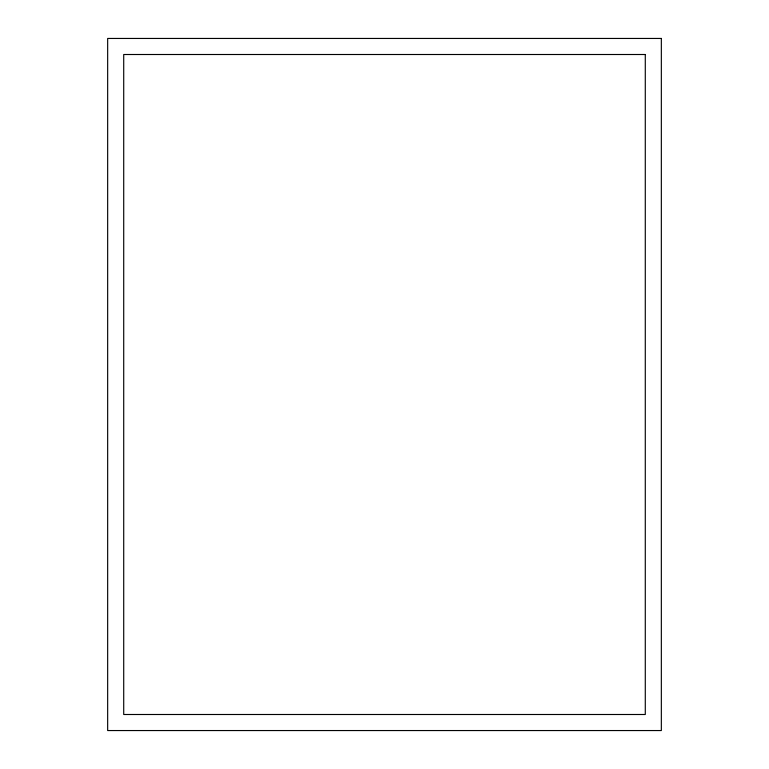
<?xml version="1.0" encoding="UTF-8"?>
<svg xmlns="http://www.w3.org/2000/svg" width="769" height="769" viewBox="0 0 769 769"><rect width="100%" height="100%" fill="white"/><g stroke="black" fill="none" stroke-linecap="round" stroke-linejoin="round"><path stroke-width="1.15" d="M661.34 38.45L107.66 38.45L107.66 730.55L661.34 730.55L661.34 38.45M645.287 54.503L123.713 54.503L123.713 714.497L645.287 714.497L645.287 54.503"/></g></svg>
